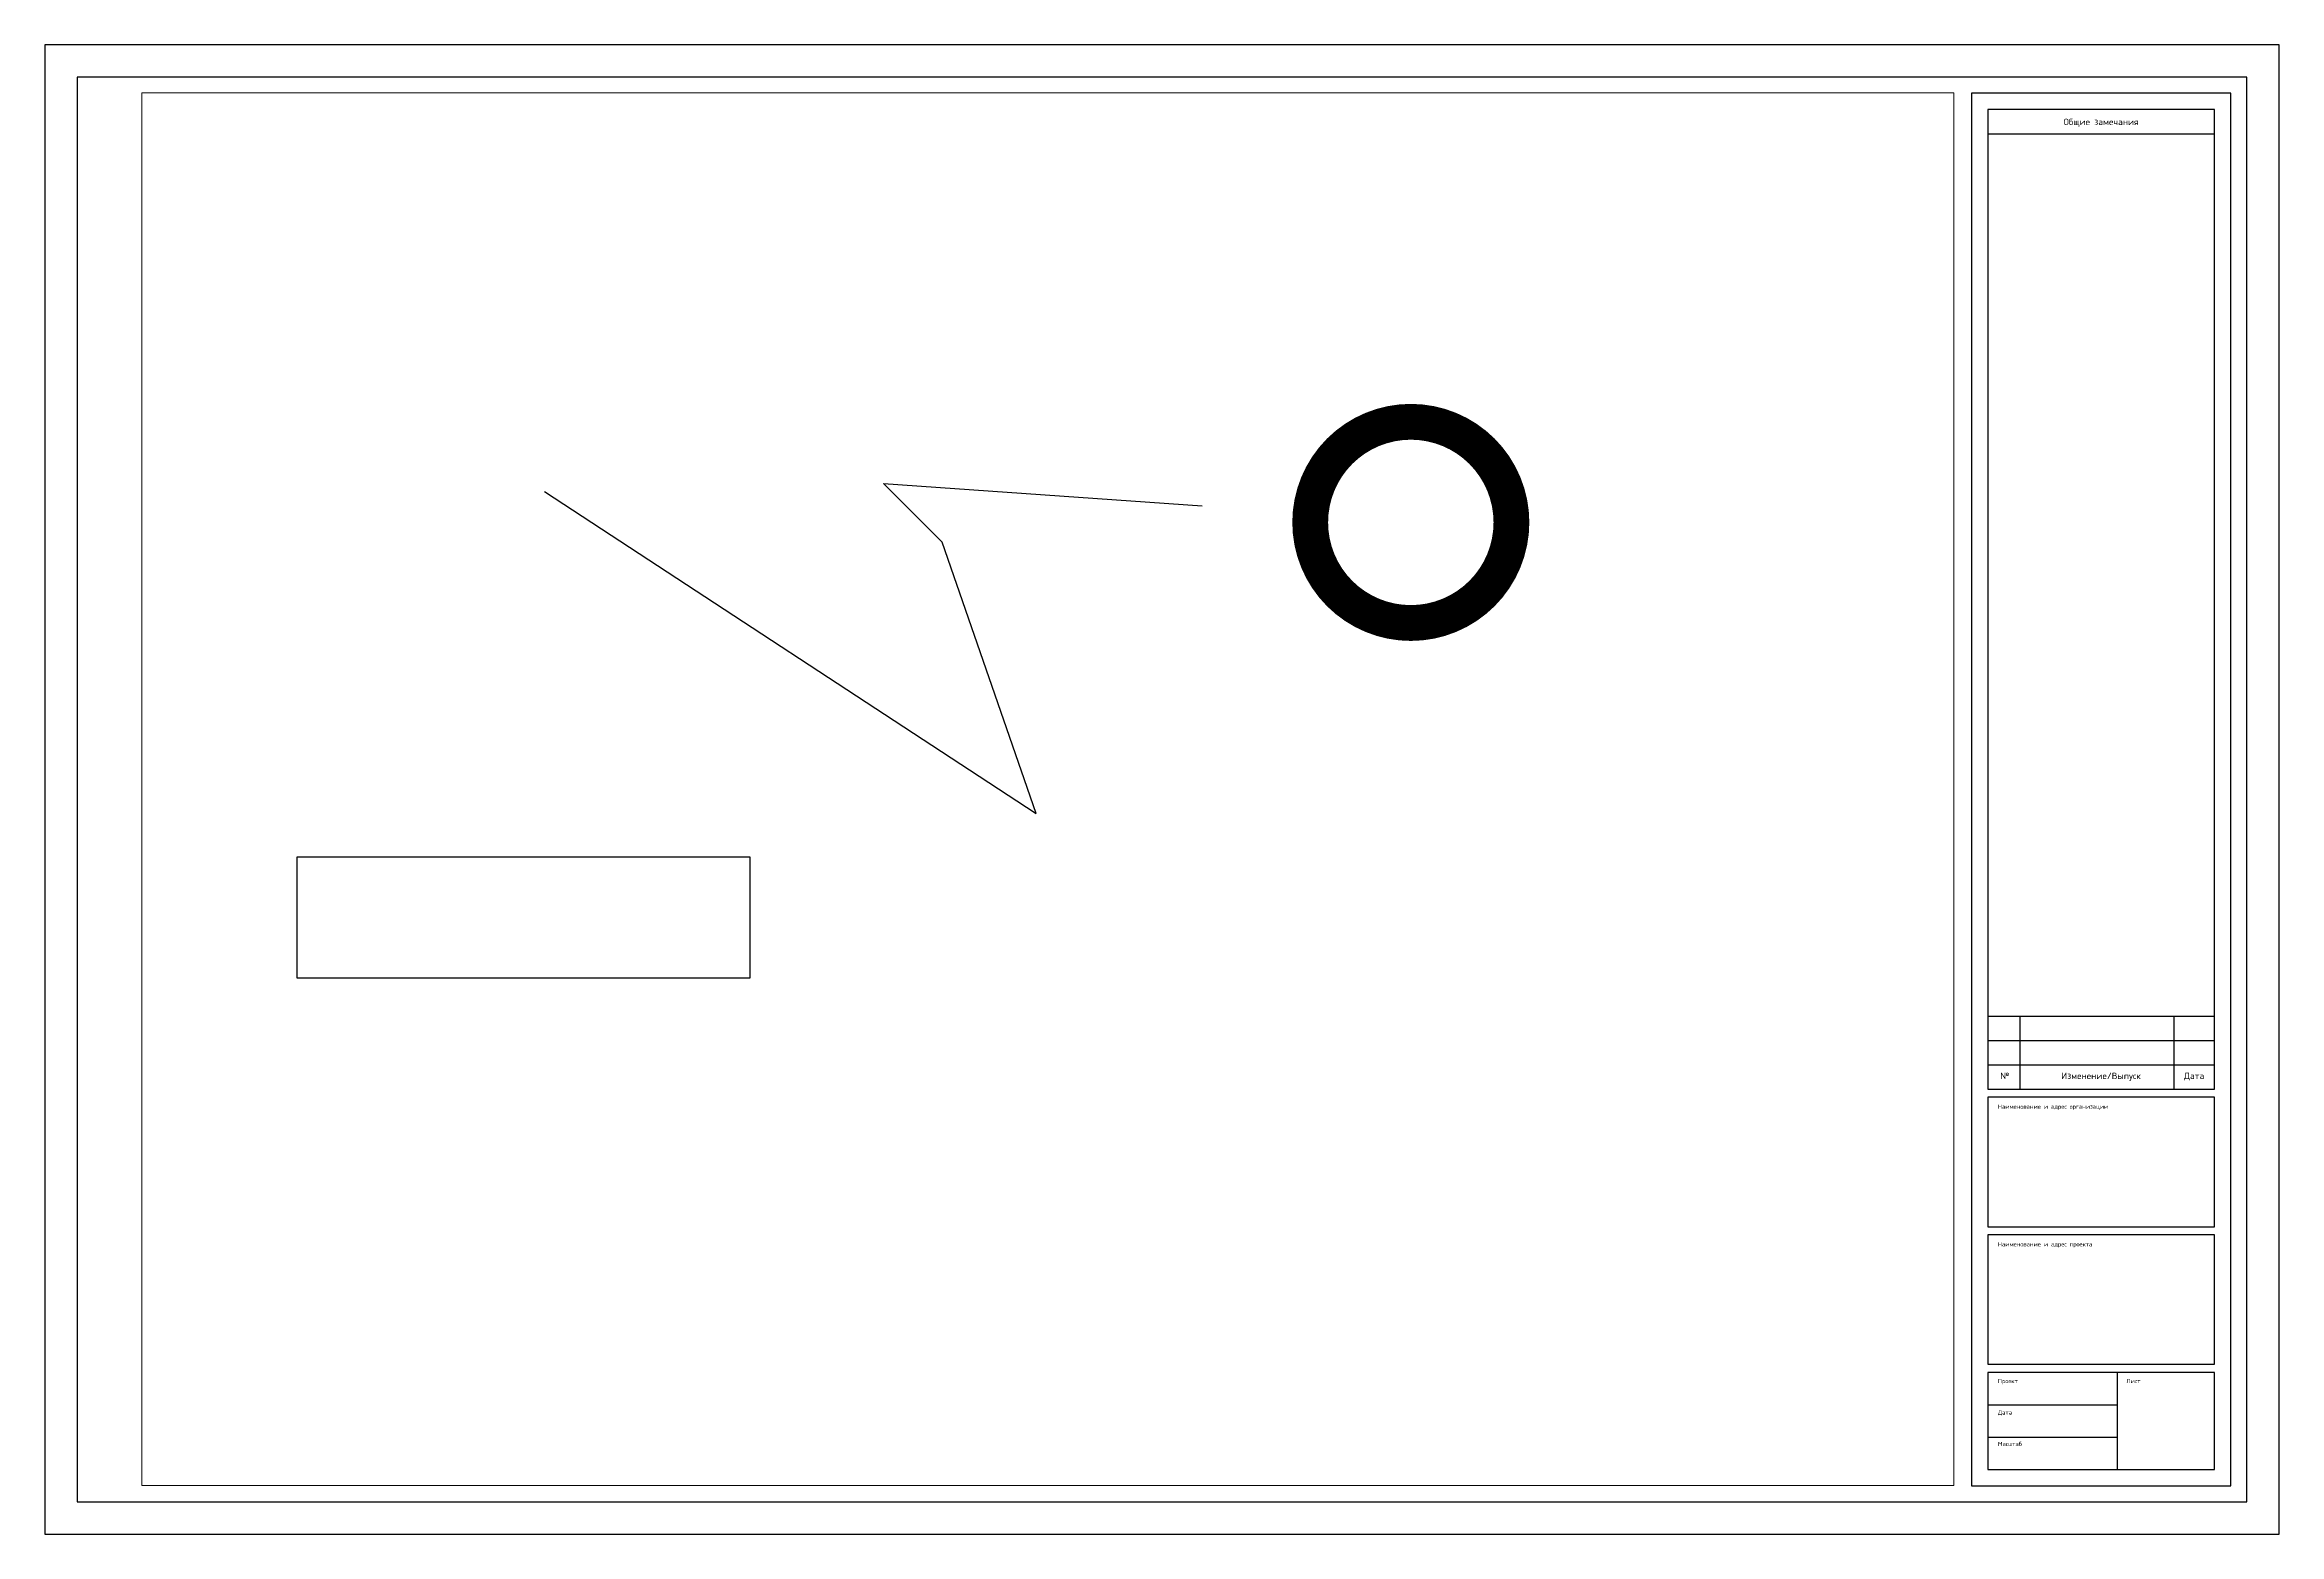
# Paper-space layout 'Лист формата D' of a CAD drawing. Header units: inches. Extents: x 0 to 34.5, y 0 to 23.
import ezdxf
from ezdxf.enums import TextEntityAlignment as Align

# ---------------------------------------------------------------- set-up
doc = ezdxf.new("R2010")
doc.units = ezdxf.units.IN
doc.header["$LTSCALE"] = 48
doc.header["$MEASUREMENT"] = 0
doc.layers.add('ВЭкран', color=5, linetype='Continuous')
doc.layers.add('Основная надпись', color=7, linetype='Continuous')
doc.styles.add('Roman', font='romans.shx')

# ---------------------------------------------------------------- blocks, each defined once
blk = doc.blocks.new('Основная надпись для строительных чертежей')
for p, q in [((34.5, 23), (0, 23)), ((0, 23), (0, 0)), ((34.5, 0), (34.5, 23)), ((34, 22.5), (0.5, 22.5)), ((0.5, 22.5), (0.5, 0.5)), ((34, 0.5), (34, 22.5)), ((33.75, 22.25), (29.75, 22.25)), ((29.75, 22.25), (29.75, 0.75)), ((33.75, 0.75), (33.75, 22.25)), ((33.5, 22), (30, 22)), ((30, 22), (30, 6.875)), ((33.5, 6.875), (33.5, 22)), ((30, 21.625), (33.5, 21.625)), ((30, 8), (33.5, 8)), ((30.5, 6.875), (30.5, 8)), ((32.875, 6.875), (32.875, 8)), ((30, 7.625), (33.5, 7.625)), ((30, 7.25), (33.5, 7.25)), ((30, 6.875), (33.5, 6.875)), ((33.5, 6.75), (30, 6.75)), ((30, 6.75), (30, 4.75)), ((33.5, 4.75), (33.5, 6.75)), ((30, 4.75), (33.5, 4.75)), ((33.5, 4.625), (30, 4.625)), ((30, 4.625), (30, 2.625)), ((33.5, 2.625), (33.5, 4.625)), ((30, 2.625), (33.5, 2.625)), ((33.5, 2.5), (30, 2.5)), ((30, 2.5), (30, 1)), ((32, 1), (32, 2.5)), ((33.5, 1), (33.5, 2.5)), ((30, 2), (32, 2)), ((30, 1.5), (32, 1.5)), ((29.75, 0.75), (33.75, 0.75)), ((30, 1), (33.5, 1)), ((0.5, 0.5), (34, 0.5)), ((0, 0), (34.5, 0))]:
    blk.add_line(p, q)
at = {"style": 'Roman'}
for s, p in [('Общие замечания', (31.7483, 21.8078)), ('№', (30.2636, 7.0784)), ('Изменение/Выпуск', (31.7483, 7.0784)), ('Дата', (33.1838, 7.0784))]:
    blk.add_text(s, height=0.1, dxfattribs=at).set_placement(p, align=Align.MIDDLE_CENTER)
for s, p in [('Наименование и адрес организации', (30.1554, 6.5711)), ('Наименование и адрес проекта', (30.1554, 4.4461)), ('Проект', (30.1554, 2.3346)), ('Лист', (32.1399, 2.3346)), ('Дата', (30.1554, 1.8489)), ('Масштаб', (30.1554, 1.3632))]:
    blk.add_text(s, height=0.065, dxfattribs=at).set_placement(p)
at = {"color": 0, "style": 'Roman', "flags": 8}
for tag, p in [('ИМЯФАЙЛА', (-0.05, 6)), ('ДАТАИЗМ', (-0.05, 3)), ('ПОЛЬЗОВАТЕЛЬ', (-0.05, 0))]:
    blk.add_attdef(tag, p, '', height=0.15, rotation=90, dxfattribs=at)

psp = doc.layouts.new('Лист формата D')

# ---------------------------------------------------------------- linework, layer by layer
for p, q in [((13.854, 15.321), (12.95, 16.225)), ((12.95, 16.225), (17.871, 15.879)), ((7.717, 16.102), (15.305, 11.128)), ((15.305, 11.128), (13.854, 15.321))]:
    psp.add_line(p, q)
at = {"const_width": 0.553}
psp.add_lwpolyline([(19.538, 15.624, 1), (22.645, 15.624, 1)], format="xyb", close=True, dxfattribs=at)
psp.add_lwpolyline([(3.9, 10.459), (10.886, 10.459), (10.886, 8.586), (3.9, 8.586)], close=True)

# ---------------------------------------------------------------- block references
at = {"layer": 'Основная надпись'}
psp.add_blockref('Основная надпись для строительных чертежей', (0, 0), dxfattribs=at)

# ---------------------------------------------------------------- viewports
at = {"layer": 'ВЭкран'}
psp.add_viewport(center=(15.488, 11.505), size=(27.976, 21.4991), view_center_point=(605.967, 465.994), view_height=1031.95692, dxfattribs=at)

doc.saveas('drawing.dxf')
